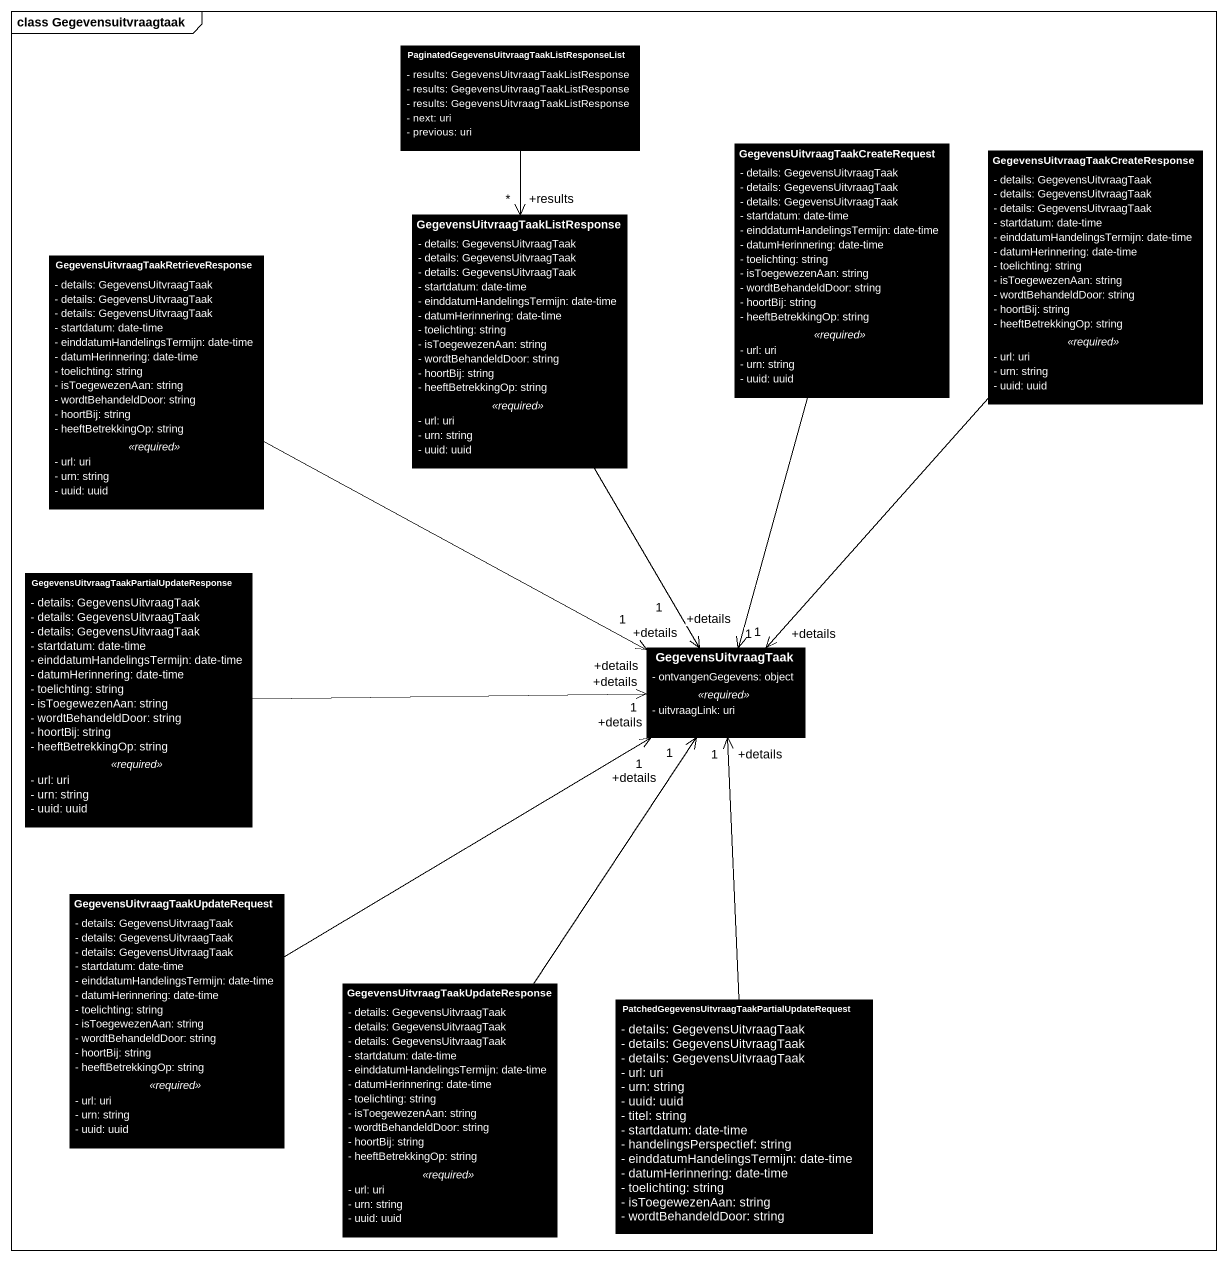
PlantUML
@startuml
mainframe class Gegevensuitvraagtaak
hide circle
hide empty members
skinparam classAttributeIconSize 0
class "PaginatedGegevensUitvraagTaakListResponseList" as PaginatedGegevensUitvraagTaa #000000 {
  - results: GegevensUitvraagTaakListResponse
  - results: GegevensUitvraagTaakListResponse
  - results: GegevensUitvraagTaakListResponse
  - next: uri
  - previous: uri
}
class "GegevensUitvraagTaakCreateRequest" as GegevensUitvraagTaakCreateRe #000000 {
  - details: GegevensUitvraagTaak
  - details: GegevensUitvraagTaak
  - details: GegevensUitvraagTaak
  - startdatum: date-time
  - einddatumHandelingsTermijn: date-time
  - datumHerinnering: date-time
  - toelichting: string
  - isToegewezenAan: string
  - wordtBehandeldDoor: string
  - hoortBij: string
  - heeftBetrekkingOp: string
  .. <<required>> ..
  - url: uri
  - urn: string
  - uuid: uuid
}
class "GegevensUitvraagTaakCreateResponse" as GegevensUitvraagTaakCreateRe_2 #000000 {
  - details: GegevensUitvraagTaak
  - details: GegevensUitvraagTaak
  - details: GegevensUitvraagTaak
  - startdatum: date-time
  - einddatumHandelingsTermijn: date-time
  - datumHerinnering: date-time
  - toelichting: string
  - isToegewezenAan: string
  - wordtBehandeldDoor: string
  - hoortBij: string
  - heeftBetrekkingOp: string
  .. <<required>> ..
  - url: uri
  - urn: string
  - uuid: uuid
}
class "GegevensUitvraagTaakListResponse" as GegevensUitvraagTaakListResp #000000 {
  - details: GegevensUitvraagTaak
  - details: GegevensUitvraagTaak
  - details: GegevensUitvraagTaak
  - startdatum: date-time
  - einddatumHandelingsTermijn: date-time
  - datumHerinnering: date-time
  - toelichting: string
  - isToegewezenAan: string
  - wordtBehandeldDoor: string
  - hoortBij: string
  - heeftBetrekkingOp: string
  .. <<required>> ..
  - url: uri
  - urn: string
  - uuid: uuid
}
class "GegevensUitvraagTaakRetrieveResponse" as GegevensUitvraagTaakRetrieve #000000 {
  - details: GegevensUitvraagTaak
  - details: GegevensUitvraagTaak
  - details: GegevensUitvraagTaak
  - startdatum: date-time
  - einddatumHandelingsTermijn: date-time
  - datumHerinnering: date-time
  - toelichting: string
  - isToegewezenAan: string
  - wordtBehandeldDoor: string
  - hoortBij: string
  - heeftBetrekkingOp: string
  .. <<required>> ..
  - url: uri
  - urn: string
  - uuid: uuid
}
class "GegevensUitvraagTaakPartialUpdateResponse" as GegevensUitvraagTaakPartialU #000000 {
  - details: GegevensUitvraagTaak
  - details: GegevensUitvraagTaak
  - details: GegevensUitvraagTaak
  - startdatum: date-time
  - einddatumHandelingsTermijn: date-time
  - datumHerinnering: date-time
  - toelichting: string
  - isToegewezenAan: string
  - wordtBehandeldDoor: string
  - hoortBij: string
  - heeftBetrekkingOp: string
  .. <<required>> ..
  - url: uri
  - urn: string
  - uuid: uuid
}
class GegevensUitvraagTaak #000000 {
  - ontvangenGegevens: object
  .. <<required>> ..
  - uitvraagLink: uri
}
class "GegevensUitvraagTaakUpdateRequest" as GegevensUitvraagTaakUpdateRe #000000 {
  - details: GegevensUitvraagTaak
  - details: GegevensUitvraagTaak
  - details: GegevensUitvraagTaak
  - startdatum: date-time
  - einddatumHandelingsTermijn: date-time
  - datumHerinnering: date-time
  - toelichting: string
  - isToegewezenAan: string
  - wordtBehandeldDoor: string
  - hoortBij: string
  - heeftBetrekkingOp: string
  .. <<required>> ..
  - url: uri
  - urn: string
  - uuid: uuid
}
class "GegevensUitvraagTaakUpdateResponse" as GegevensUitvraagTaakUpdateRe_2 #000000 {
  - details: GegevensUitvraagTaak
  - details: GegevensUitvraagTaak
  - details: GegevensUitvraagTaak
  - startdatum: date-time
  - einddatumHandelingsTermijn: date-time
  - datumHerinnering: date-time
  - toelichting: string
  - isToegewezenAan: string
  - wordtBehandeldDoor: string
  - hoortBij: string
  - heeftBetrekkingOp: string
  .. <<required>> ..
  - url: uri
  - urn: string
  - uuid: uuid
}
class "PatchedGegevensUitvraagTaakPartialUpdateRequest" as PatchedGegevensUitvraagTaakP #000000 {
  - details: GegevensUitvraagTaak
  - details: GegevensUitvraagTaak
  - details: GegevensUitvraagTaak
  - url: uri
  - urn: string
  - uuid: uuid
  - titel: string
  - startdatum: date-time
  - handelingsPerspectief: string
  - einddatumHandelingsTermijn: date-time
  - datumHerinnering: date-time
  - toelichting: string
  - isToegewezenAan: string
  - wordtBehandeldDoor: string
}
PaginatedGegevensUitvraagTaa --> "+results\n*" GegevensUitvraagTaakListResp
GegevensUitvraagTaakCreateRe --> "+details\n1" GegevensUitvraagTaak
GegevensUitvraagTaakCreateRe_2 --> "+details\n1" GegevensUitvraagTaak
GegevensUitvraagTaakListResp --> "+details\n1" GegevensUitvraagTaak
GegevensUitvraagTaakRetrieve -right-> "+details\n1" GegevensUitvraagTaak
GegevensUitvraagTaakPartialU -right-> "+details\n1" GegevensUitvraagTaak
GegevensUitvraagTaakUpdateRe -right-> "+details\n1" GegevensUitvraagTaak
GegevensUitvraagTaakUpdateRe_2 -up-> "+details\n1" GegevensUitvraagTaak
PatchedGegevensUitvraagTaakP -up-> "+details\n1" GegevensUitvraagTaak
@enduml
